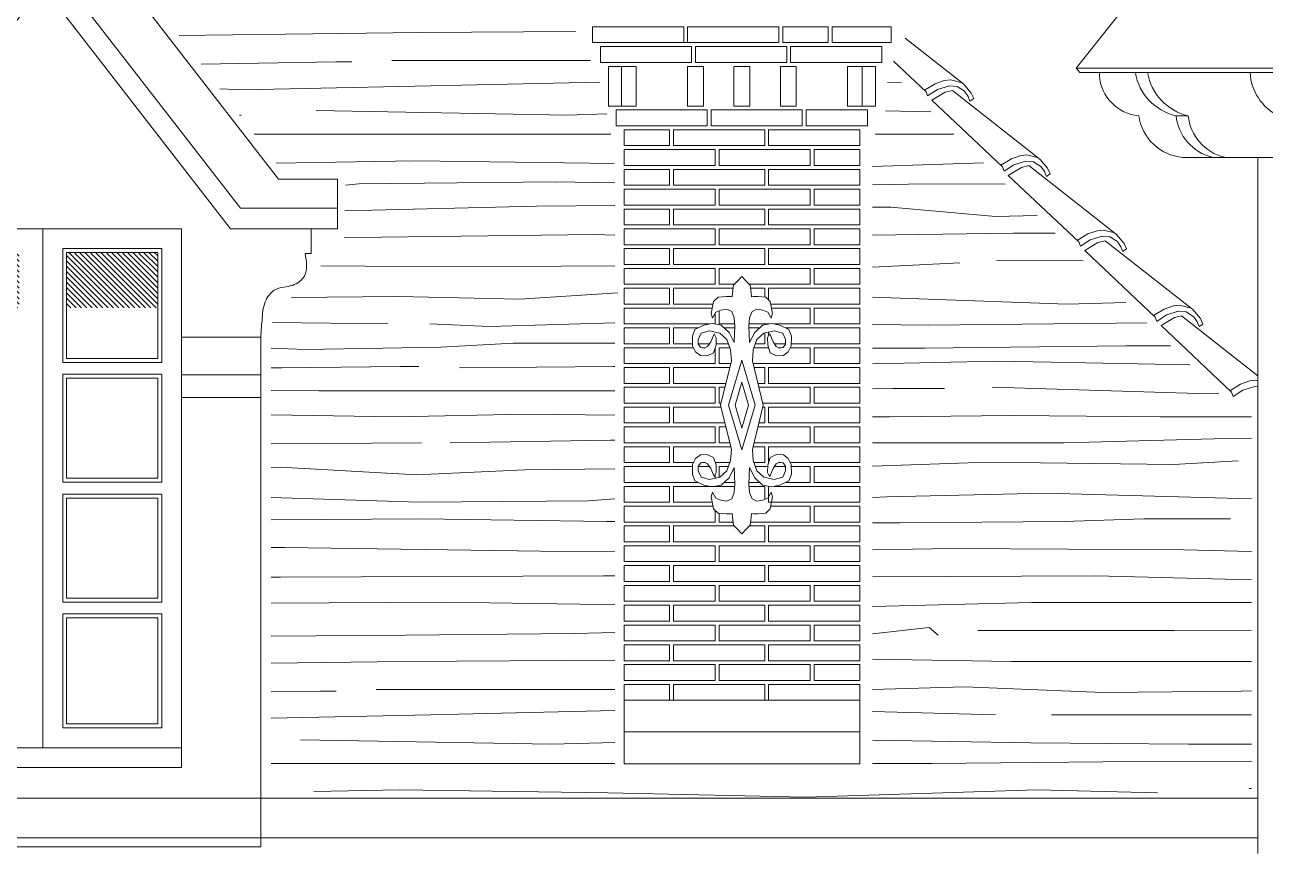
# Model space of a CAD drawing. Header units: millimetres. Extents: x -17502 to -16646, y 1856 to 2034.
# Drawn here: x -16908.244 to -16905.112, y 1874.293 to 1876.376 of the extents above; entities that cross this region are included whole.
import ezdxf

# ---------------------------------------------------------------- set-up
doc = ezdxf.new("R2010")
doc.units = ezdxf.units.MM
doc.layers.get('0').update_dxf_attribs({"lineweight": 9})
doc.layers.add('blocs', color=7, linetype='Continuous')
doc.layers.add('COUPE', color=7, linetype='Continuous', lineweight=9)

msp = doc.modelspace()

# ---------------------------------------------------------------- hatches: boundary and pattern name
at = {"lineweight": 9}
h = msp.add_hatch(dxfattribs=at)
h.set_pattern_fill('ANSI31', color=252, scale=0.003, angle=90, style=0)
h.set_pattern_definition([(135, (3287.037681, 3153.7169065), (-0.006735192091, -0.006735192091), [])])
h.paths.add_polyline_path([(-16912.2584, 1875.8015), (-16912.4884, 1875.8015), (-16912.4884, 1875.534), (-16912.3484, 1875.534), (-16912.3484, 1875.6615), (-16912.2584, 1875.6615)])
h.paths.add_polyline_path([(-16911.9084, 1875.8015), (-16912.1384, 1875.8015), (-16912.1384, 1875.6615), (-16911.9084, 1875.6615)])
h.paths.add_polyline_path([(-16912.3484, 1875.484), (-16912.4884, 1875.484), (-16912.4884, 1875.2315), (-16912.3484, 1875.2315)])
h.paths.add_polyline_path([(-16912.3484, 1875.1815), (-16912.4884, 1875.1815), (-16912.4884, 1874.929), (-16912.3484, 1874.929)])
h.paths.add_polyline_path([(-16912.3484, 1874.879), (-16912.4884, 1874.879), (-16912.4884, 1874.6115), (-16912.3484, 1874.6115)])
h.paths.add_polyline_path([(-16907.908, 1875.8015), (-16908.138, 1875.8015), (-16908.138, 1875.6615), (-16907.908, 1875.6615)])
h.paths.add_polyline_path([(-16908.258, 1875.8015), (-16908.488, 1875.8015), (-16908.488, 1875.534), (-16908.348, 1875.534), (-16908.348, 1875.6615), (-16908.258, 1875.6615)])
h.paths.add_polyline_path([(-16908.348, 1875.484), (-16908.488, 1875.484), (-16908.488, 1875.2315), (-16908.348, 1875.2315)])
h.paths.add_polyline_path([(-16908.348, 1875.1815), (-16908.488, 1875.1815), (-16908.488, 1874.929), (-16908.348, 1874.929)])
h.paths.add_polyline_path([(-16908.348, 1874.879), (-16908.488, 1874.879), (-16908.488, 1874.6115), (-16908.348, 1874.6115)])

# ---------------------------------------------------------------- linework, layer by layer
for p, q in [((-16905.5308, 1876.2554), (-16905.5308, 1876.2479)), ((-16905.3208, 1876.0415), (-16905.1308, 1876.0415)), ((-16903.1408, 1876.0415), (-16905.1308, 1876.0415))]:
    msp.add_line(p, q, dxfattribs=at)
for points in [[(-16908.9418, 1875.9866), (-16908.7929, 1875.9866), (-16908.198, 1876.7548), (-16907.603, 1875.9866), (-16907.4542, 1875.9866), (-16907.4542, 1875.9132), (-16907.6994, 1875.9132), (-16908.198, 1876.557), (-16908.6965, 1875.9132), (-16908.9418, 1875.9132)], [(-16908.9418, 1875.9132), (-16908.6965, 1875.9132), (-16908.198, 1876.557), (-16907.6994, 1875.9132), (-16907.4542, 1875.9132), (-16907.4542, 1875.8615), (-16907.7247, 1875.8615), (-16908.198, 1876.4725), (-16908.6712, 1875.8615), (-16908.9418, 1875.8615)], [(-16906.8103, 1876.3711), (-16906.5803, 1876.3711), (-16906.5803, 1876.3311), (-16906.8103, 1876.3311)], [(-16906.3403, 1876.3711), (-16906.5703, 1876.3711), (-16906.5703, 1876.3311), (-16906.3403, 1876.3311)], [(-16906.3303, 1876.3711), (-16906.2153, 1876.3711), (-16906.2153, 1876.3311), (-16906.3303, 1876.3311)], [(-16906.0565, 1876.3711), (-16906.2053, 1876.3711), (-16906.2053, 1876.3311), (-16906.0565, 1876.3311)], [(-16906.7903, 1876.3211), (-16906.5603, 1876.3211), (-16906.5603, 1876.2811), (-16906.7903, 1876.2811)], [(-16906.3203, 1876.3211), (-16906.5503, 1876.3211), (-16906.5503, 1876.2811), (-16906.3203, 1876.2811)], [(-16906.0803, 1876.3211), (-16906.3103, 1876.3211), (-16906.3103, 1876.2811), (-16906.0803, 1876.2811)], [(-16906.7703, 1876.2711), (-16906.7703, 1876.1711), (-16906.7371, 1876.1711), (-16906.7371, 1876.2711)], [(-16906.7371, 1876.2711), (-16906.7002, 1876.2711), (-16906.7002, 1876.1711), (-16906.7371, 1876.1711)], [(-16906.5707, 1876.2711), (-16906.5707, 1876.1711), (-16906.5307, 1876.1711), (-16906.5307, 1876.2711)], [(-16906.4534, 1876.2711), (-16906.4534, 1876.1711), (-16906.4134, 1876.1711), (-16906.4134, 1876.2711)], [(-16906.2961, 1876.2711), (-16906.2961, 1876.1711), (-16906.3361, 1876.1711), (-16906.3361, 1876.2711)], [(-16906.1297, 1876.2711), (-16906.1666, 1876.2711), (-16906.1666, 1876.1711), (-16906.1297, 1876.1711)], [(-16906.0965, 1876.2711), (-16906.0965, 1876.1711), (-16906.1297, 1876.1711), (-16906.1297, 1876.2711)], [(-16905.5896, 1876.2669), (-16902.6821, 1876.2669), (-16902.6917, 1876.2554), (-16905.5799, 1876.2554)], [(-16906.7509, 1876.1611), (-16906.5209, 1876.1611), (-16906.5209, 1876.1211), (-16906.7509, 1876.1211)], [(-16906.2809, 1876.1611), (-16906.5109, 1876.1611), (-16906.5109, 1876.1211), (-16906.2809, 1876.1211)], [(-16906.2709, 1876.1611), (-16906.1159, 1876.1611), (-16906.1159, 1876.1211), (-16906.2709, 1876.1211)], [(-16906.6159, 1876.1111), (-16906.7309, 1876.1111), (-16906.7309, 1876.0711), (-16906.6159, 1876.0711)], [(-16906.6059, 1876.1111), (-16906.3759, 1876.1111), (-16906.3759, 1876.0711), (-16906.6059, 1876.0711)], [(-16906.1359, 1876.1111), (-16906.3659, 1876.1111), (-16906.3659, 1876.0711), (-16906.1359, 1876.0711)], [(-16906.7309, 1876.0611), (-16906.5009, 1876.0611), (-16906.5009, 1876.0211), (-16906.7309, 1876.0211)], [(-16906.2609, 1876.0611), (-16906.4909, 1876.0611), (-16906.4909, 1876.0211), (-16906.2609, 1876.0211)], [(-16906.2509, 1876.0611), (-16906.1359, 1876.0611), (-16906.1359, 1876.0211), (-16906.2509, 1876.0211)], [(-16906.6159, 1876.0111), (-16906.7309, 1876.0111), (-16906.7309, 1875.9711), (-16906.6159, 1875.9711)], [(-16906.6059, 1876.0111), (-16906.3759, 1876.0111), (-16906.3759, 1875.9711), (-16906.6059, 1875.9711)], [(-16906.1359, 1876.0111), (-16906.3659, 1876.0111), (-16906.3659, 1875.9711), (-16906.1359, 1875.9711)], [(-16906.7309, 1875.9611), (-16906.5009, 1875.9611), (-16906.5009, 1875.9211), (-16906.7309, 1875.9211)], [(-16906.2609, 1875.9611), (-16906.4909, 1875.9611), (-16906.4909, 1875.9211), (-16906.2609, 1875.9211)], [(-16906.2509, 1875.9611), (-16906.1359, 1875.9611), (-16906.1359, 1875.9211), (-16906.2509, 1875.9211)], [(-16906.6159, 1875.9111), (-16906.7309, 1875.9111), (-16906.7309, 1875.8711), (-16906.6159, 1875.8711)], [(-16906.6059, 1875.9111), (-16906.3759, 1875.9111), (-16906.3759, 1875.8711), (-16906.6059, 1875.8711)], [(-16906.1359, 1875.9111), (-16906.3659, 1875.9111), (-16906.3659, 1875.8711), (-16906.1359, 1875.8711)], [(-16908.548, 1875.8615), (-16908.548, 1874.5015), (-16907.848, 1874.5015), (-16907.848, 1875.8615)], [(-16907.848, 1875.8615), (-16908.548, 1875.8615), (-16908.548, 1874.5515), (-16907.848, 1874.5515)], [(-16906.7309, 1875.8611), (-16906.5009, 1875.8611), (-16906.5009, 1875.8211), (-16906.7309, 1875.8211)], [(-16906.2609, 1875.8611), (-16906.4909, 1875.8611), (-16906.4909, 1875.8211), (-16906.2609, 1875.8211)], [(-16906.2509, 1875.8611), (-16906.1359, 1875.8611), (-16906.1359, 1875.8211), (-16906.2509, 1875.8211)], [(-16907.898, 1875.8115), (-16908.148, 1875.8115), (-16908.148, 1875.524), (-16907.898, 1875.524)], [(-16906.6159, 1875.8111), (-16906.7309, 1875.8111), (-16906.7309, 1875.7711), (-16906.6159, 1875.7711)], [(-16906.6059, 1875.8111), (-16906.3759, 1875.8111), (-16906.3759, 1875.7711), (-16906.6059, 1875.7711)], [(-16906.1359, 1875.8111), (-16906.3659, 1875.8111), (-16906.3659, 1875.7711), (-16906.1359, 1875.7711)], [(-16907.908, 1875.8015), (-16908.138, 1875.8015), (-16908.138, 1875.534), (-16907.908, 1875.534)], [(-16906.7309, 1875.7611), (-16906.5009, 1875.7611), (-16906.5009, 1875.7211), (-16906.7309, 1875.7211)], [(-16906.2509, 1875.7611), (-16906.1359, 1875.7611), (-16906.1359, 1875.7211), (-16906.2509, 1875.7211)], [(-16906.6159, 1875.7111), (-16906.7309, 1875.7111), (-16906.7309, 1875.6711), (-16906.6159, 1875.6711)], [(-16906.2509, 1875.6611), (-16906.1359, 1875.6611), (-16906.1359, 1875.6211), (-16906.2509, 1875.6211)], [(-16907.648, 1875.5876), (-16907.848, 1875.5876), (-16907.848, 1875.4922), (-16907.648, 1875.4922)], [(-16906.6159, 1875.6111), (-16906.7309, 1875.6111), (-16906.7309, 1875.5711), (-16906.6159, 1875.5711)], [(-16906.2509, 1875.5611), (-16906.1359, 1875.5611), (-16906.1359, 1875.5211), (-16906.2509, 1875.5211)], [(-16906.4334, 1875.5292), (-16906.4668, 1875.4161), (-16906.4334, 1875.303), (-16906.4, 1875.4161)], [(-16907.898, 1875.494), (-16908.148, 1875.494), (-16908.148, 1875.2215), (-16907.898, 1875.2215)], [(-16907.648, 1875.4922), (-16907.848, 1875.4922), (-16907.848, 1875.4354), (-16907.648, 1875.4354)], [(-16906.6159, 1875.5111), (-16906.7309, 1875.5111), (-16906.7309, 1875.4711), (-16906.6159, 1875.4711)], [(-16906.1359, 1875.5111), (-16906.3659, 1875.5111), (-16906.3659, 1875.4711), (-16906.1359, 1875.4711)], [(-16907.908, 1875.484), (-16908.138, 1875.484), (-16908.138, 1875.2315), (-16907.908, 1875.2315)], [(-16906.7309, 1875.4611), (-16906.5009, 1875.4611), (-16906.5009, 1875.4211), (-16906.7309, 1875.4211)], [(-16906.4334, 1875.4739), (-16906.4505, 1875.4161), (-16906.4334, 1875.3583), (-16906.4163, 1875.4161)], [(-16906.2509, 1875.4611), (-16906.1359, 1875.4611), (-16906.1359, 1875.4211), (-16906.2509, 1875.4211)], [(-16906.6159, 1875.4111), (-16906.7309, 1875.4111), (-16906.7309, 1875.3711), (-16906.6159, 1875.3711)], [(-16906.1359, 1875.4111), (-16906.3659, 1875.4111), (-16906.3659, 1875.3711), (-16906.1359, 1875.3711)], [(-16906.7309, 1875.3611), (-16906.5009, 1875.3611), (-16906.5009, 1875.3211), (-16906.7309, 1875.3211)], [(-16906.2509, 1875.3611), (-16906.1359, 1875.3611), (-16906.1359, 1875.3211), (-16906.2509, 1875.3211)], [(-16906.6159, 1875.3111), (-16906.7309, 1875.3111), (-16906.7309, 1875.2711), (-16906.6159, 1875.2711)], [(-16906.2509, 1875.2611), (-16906.1359, 1875.2611), (-16906.1359, 1875.2211), (-16906.2509, 1875.2211)], [(-16906.6159, 1875.2111), (-16906.7309, 1875.2111), (-16906.7309, 1875.1711), (-16906.6159, 1875.1711)], [(-16907.898, 1875.1915), (-16908.148, 1875.1915), (-16908.148, 1874.919), (-16907.898, 1874.919)], [(-16907.908, 1875.1815), (-16908.138, 1875.1815), (-16908.138, 1874.929), (-16907.908, 1874.929)], [(-16906.2509, 1875.1611), (-16906.1359, 1875.1611), (-16906.1359, 1875.1211), (-16906.2509, 1875.1211)], [(-16906.6159, 1875.1111), (-16906.7309, 1875.1111), (-16906.7309, 1875.0711), (-16906.6159, 1875.0711)], [(-16906.1359, 1875.1111), (-16906.3659, 1875.1111), (-16906.3659, 1875.0711), (-16906.1359, 1875.0711)], [(-16906.7309, 1875.0611), (-16906.5009, 1875.0611), (-16906.5009, 1875.0211), (-16906.7309, 1875.0211)], [(-16906.2609, 1875.0611), (-16906.4909, 1875.0611), (-16906.4909, 1875.0211), (-16906.2609, 1875.0211)], [(-16906.2509, 1875.0611), (-16906.1359, 1875.0611), (-16906.1359, 1875.0211), (-16906.2509, 1875.0211)], [(-16906.6159, 1875.0111), (-16906.7309, 1875.0111), (-16906.7309, 1874.9711), (-16906.6159, 1874.9711)], [(-16906.6059, 1875.0111), (-16906.3759, 1875.0111), (-16906.3759, 1874.9711), (-16906.6059, 1874.9711)], [(-16906.1359, 1875.0111), (-16906.3659, 1875.0111), (-16906.3659, 1874.9711), (-16906.1359, 1874.9711)], [(-16906.7309, 1874.9611), (-16906.5009, 1874.9611), (-16906.5009, 1874.9211), (-16906.7309, 1874.9211)], [(-16906.2609, 1874.9611), (-16906.4909, 1874.9611), (-16906.4909, 1874.9211), (-16906.2609, 1874.9211)], [(-16906.2509, 1874.9611), (-16906.1359, 1874.9611), (-16906.1359, 1874.9211), (-16906.2509, 1874.9211)], [(-16906.6159, 1874.9111), (-16906.7309, 1874.9111), (-16906.7309, 1874.8711), (-16906.6159, 1874.8711)], [(-16906.6059, 1874.9111), (-16906.3759, 1874.9111), (-16906.3759, 1874.8711), (-16906.6059, 1874.8711)], [(-16906.1359, 1874.9111), (-16906.3659, 1874.9111), (-16906.3659, 1874.8711), (-16906.1359, 1874.8711)], [(-16907.898, 1874.889), (-16908.148, 1874.889), (-16908.148, 1874.6015), (-16907.898, 1874.6015)], [(-16907.908, 1874.879), (-16908.138, 1874.879), (-16908.138, 1874.6115), (-16907.908, 1874.6115)], [(-16906.7309, 1874.8611), (-16906.5009, 1874.8611), (-16906.5009, 1874.8211), (-16906.7309, 1874.8211)], [(-16906.2609, 1874.8611), (-16906.4909, 1874.8611), (-16906.4909, 1874.8211), (-16906.2609, 1874.8211)], [(-16906.2509, 1874.8611), (-16906.1359, 1874.8611), (-16906.1359, 1874.8211), (-16906.2509, 1874.8211)], [(-16906.6159, 1874.8111), (-16906.7309, 1874.8111), (-16906.7309, 1874.7711), (-16906.6159, 1874.7711)], [(-16906.6059, 1874.8111), (-16906.3759, 1874.8111), (-16906.3759, 1874.7711), (-16906.6059, 1874.7711)], [(-16906.1359, 1874.8111), (-16906.3659, 1874.8111), (-16906.3659, 1874.7711), (-16906.1359, 1874.7711)], [(-16906.7309, 1874.7611), (-16906.5009, 1874.7611), (-16906.5009, 1874.7211), (-16906.7309, 1874.7211)], [(-16906.2609, 1874.7611), (-16906.4909, 1874.7611), (-16906.4909, 1874.7211), (-16906.2609, 1874.7211)], [(-16906.2509, 1874.7611), (-16906.1359, 1874.7611), (-16906.1359, 1874.7211), (-16906.2509, 1874.7211)], [(-16906.6159, 1874.7111), (-16906.7309, 1874.7111), (-16906.7309, 1874.6711), (-16906.6159, 1874.6711)], [(-16906.6059, 1874.7111), (-16906.3759, 1874.7111), (-16906.3759, 1874.6711), (-16906.6059, 1874.6711)], [(-16906.1359, 1874.7111), (-16906.3659, 1874.7111), (-16906.3659, 1874.6711), (-16906.1359, 1874.6711)], [(-16906.7309, 1874.6711), (-16906.1359, 1874.6711), (-16906.1359, 1874.5911), (-16906.7309, 1874.5911)], [(-16906.7309, 1874.5911), (-16906.1359, 1874.5911), (-16906.1359, 1874.5111), (-16906.7309, 1874.5111)], [(-16907.848, 1874.5515), (-16908.548, 1874.5515), (-16908.548, 1874.5015), (-16907.848, 1874.5015)]]:
    msp.add_lwpolyline(points, close=True, dxfattribs=at)
for points in [[(-16906.5803, 1876.3311), (-16906.5703, 1876.3311)], [(-16905.3374, 1876.1467), (-16905.3067, 1876.1467)], [(-16905.1308, 1874.2841), (-16905.1308, 1876.0415), (-16903.1408, 1876.0415), (-16903.1408, 1874.2841)], [(-16908.198, 1875.8615), (-16908.198, 1874.5515)], [(-16907.5361, 1875.7987), (-16907.5209, 1875.7987), (-16907.5209, 1875.8615)], [(-16906.4872, 1875.4161), (-16906.46, 1875.5279), (-16906.462, 1875.5555), (-16906.4714, 1875.5815), (-16906.4888, 1875.5981), (-16906.5148, 1875.6039), (-16906.5365, 1875.5981), (-16906.5437, 1875.5822), (-16906.5437, 1875.5699), (-16906.5372, 1875.562), (-16906.5281, 1875.5601), (-16906.5199, 1875.5641), (-16906.5122, 1875.5757), (-16906.5051, 1875.5921), (-16906.5032, 1875.5961), (-16906.4983, 1875.5864), (-16906.4986, 1875.5672), (-16906.5049, 1875.5482), (-16906.521, 1875.5405), (-16906.5383, 1875.5414), (-16906.5502, 1875.551), (-16906.5582, 1875.5658), (-16906.5585, 1875.5901), (-16906.5522, 1875.6069), (-16906.5296, 1875.6181), (-16906.5088, 1875.6224), (-16906.4858, 1875.6178), (-16906.4659, 1875.5994), (-16906.4525, 1875.5738), (-16906.4511, 1875.6157), (-16906.4528, 1875.6365), (-16906.4591, 1875.6525), (-16906.4714, 1875.6582), (-16906.4863, 1875.6562), (-16906.4992, 1875.6505), (-16906.5057, 1875.6388), (-16906.5074, 1875.6357), (-16906.5106, 1875.6477), (-16906.5048, 1875.6774), (-16906.4936, 1875.6883), (-16906.4735, 1875.6903), (-16906.4614, 1875.6903), (-16906.458, 1875.6895), (-16906.457, 1875.6996), (-16906.4544, 1875.7186), (-16906.4443, 1875.7293), (-16906.4334, 1875.7411)], [(-16906.4147, 1875.7211), (-16906.2609, 1875.7211), (-16906.2609, 1875.7611), (-16906.4909, 1875.7611), (-16906.4909, 1875.7211), (-16906.4521, 1875.7211)], [(-16906.3796, 1875.4161), (-16906.4068, 1875.5279), (-16906.4048, 1875.5555), (-16906.3954, 1875.5815), (-16906.378, 1875.5981), (-16906.352, 1875.6039), (-16906.3303, 1875.5981), (-16906.323, 1875.5822), (-16906.323, 1875.5699), (-16906.3296, 1875.562), (-16906.3387, 1875.5601), (-16906.3469, 1875.5641), (-16906.3545, 1875.5757), (-16906.3616, 1875.5921), (-16906.3636, 1875.5961), (-16906.3684, 1875.5864), (-16906.3682, 1875.5672), (-16906.3619, 1875.5482), (-16906.3458, 1875.5405), (-16906.3284, 1875.5414), (-16906.3165, 1875.551), (-16906.3086, 1875.5658), (-16906.3083, 1875.5901), (-16906.3145, 1875.6069), (-16906.3372, 1875.6181), (-16906.358, 1875.6224), (-16906.381, 1875.6178), (-16906.4009, 1875.5994), (-16906.4142, 1875.5738), (-16906.4157, 1875.6157), (-16906.4139, 1875.6365), (-16906.4077, 1875.6525), (-16906.3954, 1875.6582), (-16906.3805, 1875.6562), (-16906.3676, 1875.6505), (-16906.361, 1875.6388), (-16906.3593, 1875.6357), (-16906.3562, 1875.6477), (-16906.362, 1875.6774), (-16906.3732, 1875.6883), (-16906.3933, 1875.6903), (-16906.4053, 1875.6903), (-16906.4088, 1875.6895), (-16906.4098, 1875.6996), (-16906.4124, 1875.7186), (-16906.4224, 1875.7293), (-16906.4334, 1875.7411)], [(-16906.506, 1875.6711), (-16906.6059, 1875.6711), (-16906.6059, 1875.7111), (-16906.4555, 1875.7111)], [(-16906.4113, 1875.7111), (-16906.3759, 1875.7111), (-16906.3759, 1875.6886)], [(-16906.3608, 1875.6711), (-16906.1359, 1875.6711), (-16906.1359, 1875.7111), (-16906.3659, 1875.7111), (-16906.3659, 1875.6812)], [(-16906.5152, 1875.6211), (-16906.7309, 1875.6211), (-16906.7309, 1875.6611), (-16906.508, 1875.6611)], [(-16906.5009, 1875.6474), (-16906.5009, 1875.6211), (-16906.5022, 1875.6211)], [(-16906.4909, 1875.6542), (-16906.4909, 1875.6211), (-16906.4516, 1875.6211)], [(-16906.3516, 1875.6211), (-16906.2609, 1875.6211), (-16906.2609, 1875.6611), (-16906.3588, 1875.6611)], [(-16906.4152, 1875.6211), (-16906.3646, 1875.6211)], [(-16906.5583, 1875.5711), (-16906.6059, 1875.5711), (-16906.6059, 1875.6111), (-16906.5437, 1875.6111)], [(-16906.4785, 1875.6111), (-16906.4513, 1875.6111)], [(-16906.4155, 1875.6111), (-16906.3883, 1875.6111)], [(-16906.3759, 1875.5986), (-16906.3759, 1875.5711), (-16906.3991, 1875.5711)], [(-16906.3659, 1875.6008), (-16906.3659, 1875.5916)], [(-16906.3085, 1875.5711), (-16906.1359, 1875.5711), (-16906.1359, 1875.6111), (-16906.323, 1875.6111)], [(-16906.5009, 1875.5603), (-16906.5009, 1875.5211), (-16906.7309, 1875.5211), (-16906.7309, 1875.5611), (-16906.5557, 1875.5611)], [(-16906.5153, 1875.5711), (-16906.5437, 1875.5711)], [(-16906.5329, 1875.5611), (-16906.5261, 1875.5611)], [(-16906.4677, 1875.5711), (-16906.4986, 1875.5711)], [(-16906.464, 1875.5611), (-16906.4909, 1875.5611), (-16906.4909, 1875.5211), (-16906.4617, 1875.5211)], [(-16906.4051, 1875.5211), (-16906.2609, 1875.5211), (-16906.2609, 1875.5611), (-16906.3111, 1875.5611)], [(-16906.3662, 1875.5611), (-16906.4027, 1875.5611)], [(-16906.3515, 1875.5711), (-16906.323, 1875.5711)], [(-16906.3339, 1875.5611), (-16906.3407, 1875.5611)], [(-16906.4738, 1875.4711), (-16906.6059, 1875.4711), (-16906.6059, 1875.5111), (-16906.4641, 1875.5111)], [(-16906.4027, 1875.5111), (-16906.3759, 1875.5111), (-16906.3759, 1875.4711), (-16906.393, 1875.4711)], [(-16906.4763, 1875.4611), (-16906.4909, 1875.4611), (-16906.4909, 1875.4211), (-16906.486, 1875.4211)], [(-16906.3808, 1875.4211), (-16906.2609, 1875.4211), (-16906.2609, 1875.4611), (-16906.3905, 1875.4611)], [(-16908.748, 1875.4354), (-16908.748, 1874.3015), (-16907.648, 1874.3015), (-16907.648, 1875.4354)], [(-16906.4763, 1875.3711), (-16906.6059, 1875.3711), (-16906.6059, 1875.4111), (-16906.486, 1875.4111)], [(-16906.4872, 1875.4161), (-16906.46, 1875.3043), (-16906.462, 1875.2767), (-16906.4714, 1875.2507), (-16906.4888, 1875.234), (-16906.5148, 1875.2283), (-16906.5365, 1875.234), (-16906.5437, 1875.2499), (-16906.5437, 1875.2622), (-16906.5372, 1875.2702), (-16906.5281, 1875.2721), (-16906.5199, 1875.2681), (-16906.5122, 1875.2565), (-16906.5051, 1875.24), (-16906.5032, 1875.2361), (-16906.4983, 1875.2457), (-16906.4986, 1875.265), (-16906.5049, 1875.284), (-16906.521, 1875.2916), (-16906.5383, 1875.2908), (-16906.5502, 1875.2811), (-16906.5582, 1875.2664), (-16906.5585, 1875.242), (-16906.5522, 1875.2253), (-16906.5296, 1875.214), (-16906.5088, 1875.2098), (-16906.4858, 1875.2143), (-16906.4659, 1875.2328), (-16906.4525, 1875.2583), (-16906.4511, 1875.2165), (-16906.4528, 1875.1956), (-16906.4591, 1875.1796), (-16906.4714, 1875.1739), (-16906.4863, 1875.1759), (-16906.4992, 1875.1816), (-16906.5057, 1875.1934), (-16906.5074, 1875.1965), (-16906.5106, 1875.1845), (-16906.5048, 1875.1547), (-16906.4936, 1875.1438), (-16906.4735, 1875.1418), (-16906.4614, 1875.1418), (-16906.458, 1875.1427), (-16906.457, 1875.1325), (-16906.4544, 1875.1135), (-16906.4443, 1875.1029), (-16906.4334, 1875.0911)], [(-16906.3796, 1875.4161), (-16906.4068, 1875.3043), (-16906.4048, 1875.2767), (-16906.3954, 1875.2507), (-16906.378, 1875.234), (-16906.352, 1875.2283), (-16906.3303, 1875.234), (-16906.323, 1875.2499), (-16906.323, 1875.2622), (-16906.3296, 1875.2702), (-16906.3387, 1875.2721), (-16906.3469, 1875.2681), (-16906.3545, 1875.2565), (-16906.3616, 1875.24), (-16906.3636, 1875.2361), (-16906.3684, 1875.2457), (-16906.3682, 1875.265), (-16906.3619, 1875.284), (-16906.3458, 1875.2916), (-16906.3284, 1875.2908), (-16906.3165, 1875.2811), (-16906.3086, 1875.2664), (-16906.3083, 1875.242), (-16906.3145, 1875.2253), (-16906.3372, 1875.214), (-16906.358, 1875.2098), (-16906.381, 1875.2143), (-16906.4009, 1875.2328), (-16906.4142, 1875.2583), (-16906.4157, 1875.2165), (-16906.4139, 1875.1956), (-16906.4077, 1875.1796), (-16906.3954, 1875.1739), (-16906.3805, 1875.1759), (-16906.3676, 1875.1816), (-16906.361, 1875.1934), (-16906.3593, 1875.1965), (-16906.3562, 1875.1845), (-16906.362, 1875.1547), (-16906.3732, 1875.1438), (-16906.3933, 1875.1418), (-16906.4053, 1875.1418), (-16906.4088, 1875.1427), (-16906.4098, 1875.1325), (-16906.4124, 1875.1135), (-16906.4224, 1875.1029), (-16906.4334, 1875.0911)], [(-16906.3808, 1875.4111), (-16906.3759, 1875.4111), (-16906.3759, 1875.3711), (-16906.3905, 1875.3711)], [(-16906.4738, 1875.3611), (-16906.4909, 1875.3611), (-16906.4909, 1875.3211), (-16906.4641, 1875.3211)], [(-16906.4027, 1875.3211), (-16906.2609, 1875.3211), (-16906.2609, 1875.3611), (-16906.393, 1875.3611)], [(-16906.5557, 1875.2711), (-16906.6059, 1875.2711), (-16906.6059, 1875.3111), (-16906.4617, 1875.3111)], [(-16906.4051, 1875.3111), (-16906.3759, 1875.3111), (-16906.3759, 1875.2711), (-16906.4027, 1875.2711)], [(-16906.3111, 1875.2711), (-16906.1359, 1875.2711), (-16906.1359, 1875.3111), (-16906.3659, 1875.3111), (-16906.3659, 1875.2719)], [(-16906.5261, 1875.2711), (-16906.5329, 1875.2711)], [(-16906.464, 1875.2711), (-16906.5006, 1875.2711)], [(-16906.3407, 1875.2711), (-16906.3339, 1875.2711)], [(-16906.5437, 1875.2211), (-16906.7309, 1875.2211), (-16906.7309, 1875.2611), (-16906.5583, 1875.2611)], [(-16906.5437, 1875.2611), (-16906.5153, 1875.2611)], [(-16906.5009, 1875.2406), (-16906.5009, 1875.2314)], [(-16906.4677, 1875.2611), (-16906.4909, 1875.2611), (-16906.4909, 1875.2336)], [(-16906.3682, 1875.2611), (-16906.3991, 1875.2611)], [(-16906.323, 1875.2611), (-16906.3515, 1875.2611)], [(-16906.323, 1875.2211), (-16906.2609, 1875.2211), (-16906.2609, 1875.2611), (-16906.3085, 1875.2611)], [(-16906.508, 1875.1711), (-16906.6059, 1875.1711), (-16906.6059, 1875.2111), (-16906.4516, 1875.2111)], [(-16906.4785, 1875.2211), (-16906.4513, 1875.2211)], [(-16906.4155, 1875.2211), (-16906.3883, 1875.2211)], [(-16906.4152, 1875.2111), (-16906.3759, 1875.2111), (-16906.3759, 1875.178)], [(-16906.3646, 1875.2111), (-16906.3659, 1875.2111), (-16906.3659, 1875.1711), (-16906.1359, 1875.1711), (-16906.1359, 1875.2111), (-16906.3516, 1875.2111)], [(-16906.5009, 1875.1509), (-16906.5009, 1875.1211), (-16906.7309, 1875.1211), (-16906.7309, 1875.1611), (-16906.506, 1875.1611)], [(-16906.4113, 1875.1211), (-16906.2609, 1875.1211), (-16906.2609, 1875.1611), (-16906.3608, 1875.1611)], [(-16906.4909, 1875.1436), (-16906.4909, 1875.1211), (-16906.4555, 1875.1211)], [(-16906.4147, 1875.1111), (-16906.3759, 1875.1111), (-16906.3759, 1875.0711), (-16906.6059, 1875.0711), (-16906.6059, 1875.1111), (-16906.4521, 1875.1111)], [(-16914.7637, 1874.4241), (-16905.1308, 1874.4241)], [(-16914.7637, 1874.3241), (-16905.1308, 1874.3241)]]:
    msp.add_lwpolyline(points, dxfattribs=at)
for centre, radius, start, end in [((-16905.4226, 1876.2547), 0.1084, 183.584, 265.3983), ((-16905.3077, 1876.2774), 0.1341, 189.4515, 257.2072), ((-16905.277, 1876.2774), 0.1341, 189.4515, 257.2072), ((-16905.0217, 1876.262), 0.129, 182.936, 243.3983), ((-16905.3108, 1876.1626), 0.1216, 187.5464, 265.2975), ((-16905.2168, 1876.1594), 0.1212, 186.0311, 256.1119), ((-16905.1862, 1876.1594), 0.1212, 186.0311, 256.1119)]:
    msp.add_arc(centre, radius, start, end, dxfattribs=at)
msp.add_spline([(-16907.648, 1875.5876), (-16907.6443, 1875.6365), (-16907.6345, 1875.682), (-16907.6099, 1875.7084), (-16907.568, 1875.7184), (-16907.5377, 1875.7422), (-16907.5361, 1875.7987)], degree=3, dxfattribs=at)
at = {"layer": 'blocs', "lineweight": 9}
for points in [[(-16907.854, 1876.3495), (-16907.247, 1876.3568), (-16906.8533, 1876.3594)], [(-16907.7987, 1876.2766), (-16907.4588, 1876.2824), (-16907.4179, 1876.2824)], [(-16907.3173, 1876.2861), (-16906.8159, 1876.2861)], [(-16907.7512, 1876.2141), (-16907.6937, 1876.2116), (-16907.1798, 1876.2228), (-16906.7917, 1876.2317)], [(-16906.0656, 1876.2306), (-16906.0308, 1876.2298)], [(-16907.7013, 1876.1484), (-16907.6978, 1876.1483)], [(-16907.5078, 1876.1595), (-16906.8747, 1876.1483), (-16906.7746, 1876.1511)], [(-16906.0709, 1876.1587), (-16905.9563, 1876.1568)], [(-16907.6645, 1876.0998), (-16907.4105, 1876.0998), (-16906.7644, 1876.0998)], [(-16906.0966, 1876.0998), (-16905.9134, 1876.0998), (-16905.8981, 1876.1)], [(-16907.6092, 1876.027), (-16907.2577, 1876.0329), (-16906.7556, 1876.0258)], [(-16906.1039, 1876.0184), (-16905.8238, 1876.0273)], [(-16907.4342, 1875.9713), (-16907.4007, 1875.975), (-16906.9042, 1875.9799), (-16906.7542, 1875.9775)], [(-16906.1039, 1875.9718), (-16905.967, 1875.975), (-16905.7688, 1875.9735)], [(-16907.4357, 1875.9066), (-16906.9519, 1875.9187), (-16906.7542, 1875.9204)], [(-16906.1039, 1875.916), (-16906.0577, 1875.9154), (-16905.7936, 1875.8926), (-16905.6879, 1875.8944)], [(-16907.4374, 1875.8393), (-16907.3441, 1875.8403), (-16906.8056, 1875.8469), (-16906.7542, 1875.8454)], [(-16906.1039, 1875.8453), (-16905.7489, 1875.8501), (-16905.6427, 1875.8501)], [(-16906.1039, 1875.7646), (-16905.8835, 1875.7751)], [(-16905.7903, 1875.7817), (-16905.5716, 1875.7807)], [(-16907.4962, 1875.7681), (-16907.1595, 1875.7653), (-16906.7542, 1875.7675)], [(-16907.5701, 1875.6877), (-16907.3013, 1875.6901), (-16906.9945, 1875.6836), (-16906.7465, 1875.6999)], [(-16906.1039, 1875.6889), (-16905.6119, 1875.6706), (-16905.4639, 1875.6753)], [(-16907.6184, 1875.6247), (-16907.3274, 1875.6216)], [(-16907.2208, 1875.6215), (-16907.0707, 1875.615), (-16906.7542, 1875.6236)], [(-16906.1039, 1875.6195), (-16905.9611, 1875.6183), (-16905.4109, 1875.6235)], [(-16907.6216, 1875.5603), (-16907.5359, 1875.5562), (-16907.1932, 1875.5627), (-16907.0105, 1875.5725), (-16906.7542, 1875.5725)], [(-16906.1039, 1875.5595), (-16905.9727, 1875.5595), (-16905.4645, 1875.5661), (-16905.3517, 1875.5655)], [(-16906.1039, 1875.5205), (-16905.7853, 1875.5269), (-16905.3026, 1875.5175)], [(-16907.6216, 1875.51), (-16907.5951, 1875.5106), (-16907.2949, 1875.5139), (-16907.2492, 1875.5139)], [(-16907.1461, 1875.5106), (-16906.7578, 1875.5139), (-16906.7542, 1875.5139)], [(-16906.1039, 1875.4574), (-16906.0526, 1875.4584), (-16905.922, 1875.4584)], [(-16905.8013, 1875.4617), (-16905.2824, 1875.4454), (-16905.2297, 1875.4462)], [(-16907.6216, 1875.4532), (-16907.5006, 1875.4518), (-16907.0764, 1875.4518), (-16906.7542, 1875.4518)], [(-16907.6216, 1875.3914), (-16907.3073, 1875.3865), (-16906.9777, 1875.393), (-16906.7542, 1875.3908)], [(-16906.1039, 1875.3868), (-16906.0607, 1875.3865), (-16905.7507, 1875.3898), (-16905.3767, 1875.3865), (-16905.1466, 1875.3865)], [(-16907.6216, 1875.3185), (-16907.242, 1875.3213)], [(-16907.1702, 1875.3213), (-16906.7655, 1875.3278), (-16906.7542, 1875.3276)], [(-16906.1039, 1875.3213), (-16905.9366, 1875.3213), (-16905.6201, 1875.3213), (-16905.2422, 1875.3313), (-16905.1466, 1875.3321)], [(-16906.1039, 1875.2617), (-16905.8136, 1875.2725), (-16905.3437, 1875.266), (-16905.1805, 1875.2757)], [(-16907.6216, 1875.2586), (-16907.5978, 1875.2594), (-16907.2551, 1875.2398), (-16906.981, 1875.2529), (-16906.7542, 1875.2553)], [(-16907.6216, 1875.1832), (-16907.2484, 1875.1713), (-16906.8209, 1875.1746), (-16906.7542, 1875.1796)], [(-16906.1039, 1875.1828), (-16906.0671, 1875.1844), (-16905.6657, 1875.1942), (-16905.5449, 1875.1909), (-16905.1466, 1875.1792)], [(-16907.6216, 1875.1266), (-16907.2419, 1875.1289), (-16906.7752, 1875.1223), (-16906.7542, 1875.1223)], [(-16906.1039, 1875.1194), (-16906.0344, 1875.1191), (-16905.62, 1875.1223), (-16905.4186, 1875.1289), (-16905.2, 1875.1289)], [(-16907.6216, 1875.0565), (-16907.5879, 1875.0571), (-16906.9418, 1875.0473), (-16906.7542, 1875.0461)], [(-16906.1039, 1875.0508), (-16905.9017, 1875.0539), (-16905.3176, 1875.0506), (-16905.1466, 1875.0469)], [(-16907.6216, 1874.9821), (-16907.5983, 1874.982), (-16906.7824, 1874.9853), (-16906.7542, 1874.9851)], [(-16906.1039, 1874.9824), (-16905.54, 1874.9852), (-16905.1466, 1874.9754)], [(-16907.6216, 1874.9162), (-16907.1835, 1874.9189), (-16906.7864, 1874.913), (-16906.7542, 1874.9135)], [(-16906.1039, 1874.9076), (-16905.7021, 1874.9178), (-16905.352, 1874.9178), (-16905.1466, 1874.9178)], [(-16907.6216, 1874.8329), (-16907.2825, 1874.8359), (-16906.8542, 1874.8396), (-16906.7542, 1874.8425)], [(-16906.1039, 1874.8392), (-16905.9604, 1874.8545), (-16905.9381, 1874.8359)], [(-16905.8381, 1874.8471), (-16905.3428, 1874.8471), (-16905.1466, 1874.8482)], [(-16907.6216, 1874.7648), (-16907.2864, 1874.7688), (-16906.7542, 1874.7723)], [(-16906.1039, 1874.7747), (-16905.7527, 1874.7688), (-16905.3282, 1874.7688), (-16905.1466, 1874.7688)], [(-16907.6216, 1874.6923), (-16907.4983, 1874.6944), (-16907.4573, 1874.6944)], [(-16907.3568, 1874.6981), (-16906.7542, 1874.6981)], [(-16906.1039, 1874.6987), (-16905.8708, 1874.7055), (-16905.5219, 1874.6906), (-16905.1718, 1874.6944), (-16905.1466, 1874.695)], [(-16907.6216, 1874.626), (-16907.2192, 1874.6347), (-16906.7542, 1874.6454)], [(-16906.1039, 1874.6426), (-16905.7933, 1874.6347)], [(-16905.6518, 1874.6347), (-16905.1491, 1874.6347), (-16905.1466, 1874.6347)], [(-16907.5473, 1874.5715), (-16906.9142, 1874.5603), (-16906.7542, 1874.5648)], [(-16906.1039, 1874.5706), (-16905.7046, 1874.564), (-16905.3061, 1874.5603), (-16905.1466, 1874.5603)], [(-16907.6216, 1874.5118), (-16907.45, 1874.5118), (-16906.7542, 1874.5118)], [(-16906.1039, 1874.5118), (-16905.9529, 1874.5118), (-16905.5219, 1874.5155), (-16905.1466, 1874.5176)], [(-16907.5136, 1874.4412), (-16907.2971, 1874.4449), (-16906.772, 1874.4374), (-16906.273, 1874.4262), (-16905.6883, 1874.4449), (-16905.384, 1874.4374)], [(-16905.1531, 1874.4486), (-16905.1466, 1874.4487)]]:
    msp.add_lwpolyline(points, dxfattribs=at)
at = {"layer": 'COUPE', "color": 7, "linetype": 'Continuous', "lineweight": 9}
for p, q in [((-16905.8734, 1876.2259), (-16906.0211, 1876.3421)), ((-16906.0503, 1876.2845), (-16905.9684, 1876.2071)), ((-16905.9457, 1876.2275), (-16905.9725, 1876.2111)), ((-16905.9645, 1876.1964), (-16905.9396, 1876.2126)), ((-16905.9224, 1876.2356), (-16905.9457, 1876.2275)), ((-16905.9396, 1876.2126), (-16905.9096, 1876.2219)), ((-16905.9069, 1876.2372), (-16905.9224, 1876.2356)), ((-16905.9017, 1876.2102), (-16905.9201, 1876.2058)), ((-16905.9096, 1876.2219), (-16905.8898, 1876.22)), ((-16905.8774, 1876.2299), (-16905.9069, 1876.2372)), ((-16905.6806, 1876.0363), (-16905.9017, 1876.2102)), ((-16905.8898, 1876.22), (-16905.8712, 1876.2082)), ((-16905.8544, 1876.2037), (-16905.8734, 1876.2259)), ((-16905.9684, 1876.2071), (-16905.9645, 1876.1964)), ((-16905.9201, 1876.2058), (-16905.9536, 1876.1857)), ((-16905.9536, 1876.1857), (-16905.7757, 1876.0175)), ((-16905.8712, 1876.2082), (-16905.8623, 1876.1952)), ((-16905.8623, 1876.1952), (-16905.8576, 1876.1832)), ((-16905.8576, 1876.1832), (-16905.8483, 1876.1897)), ((-16905.8483, 1876.1897), (-16905.8544, 1876.2037)), ((-16905.7529, 1876.0379), (-16905.7797, 1876.0214)), ((-16905.7717, 1876.0068), (-16905.7468, 1876.023)), ((-16905.7296, 1876.046), (-16905.7529, 1876.0379)), ((-16905.7468, 1876.023), (-16905.7168, 1876.0323)), ((-16905.7141, 1876.0476), (-16905.7296, 1876.046)), ((-16905.7168, 1876.0323), (-16905.697, 1876.0304)), ((-16905.6847, 1876.0403), (-16905.7141, 1876.0476)), ((-16905.697, 1876.0304), (-16905.6784, 1876.0186)), ((-16905.6616, 1876.0141), (-16905.6806, 1876.0363)), ((-16905.7757, 1876.0175), (-16905.7717, 1876.0068)), ((-16905.7273, 1876.0162), (-16905.7608, 1875.9961)), ((-16905.7608, 1875.9961), (-16905.5829, 1875.8279)), ((-16905.7089, 1876.0206), (-16905.7273, 1876.0162)), ((-16905.4878, 1875.8467), (-16905.7089, 1876.0206)), ((-16905.6784, 1876.0186), (-16905.6695, 1876.0056)), ((-16905.6695, 1876.0056), (-16905.6648, 1875.9936)), ((-16905.6648, 1875.9936), (-16905.6555, 1876.0001)), ((-16905.6555, 1876.0001), (-16905.6616, 1876.0141)), ((-16905.5601, 1875.8483), (-16905.5869, 1875.8318)), ((-16905.5368, 1875.8564), (-16905.5601, 1875.8483)), ((-16905.554, 1875.8333), (-16905.524, 1875.8427)), ((-16905.5213, 1875.858), (-16905.5368, 1875.8564)), ((-16905.524, 1875.8427), (-16905.5042, 1875.8408)), ((-16905.4919, 1875.8507), (-16905.5213, 1875.858)), ((-16905.5042, 1875.8408), (-16905.4856, 1875.829)), ((-16905.4688, 1875.8245), (-16905.4878, 1875.8467)), ((-16905.5829, 1875.8279), (-16905.5789, 1875.8172)), ((-16905.5789, 1875.8172), (-16905.554, 1875.8333)), ((-16905.5345, 1875.8266), (-16905.568, 1875.8065)), ((-16905.568, 1875.8065), (-16905.3901, 1875.6383)), ((-16905.5161, 1875.831), (-16905.5345, 1875.8266)), ((-16905.2951, 1875.6571), (-16905.5161, 1875.831)), ((-16905.4856, 1875.829), (-16905.4767, 1875.8159)), ((-16905.4767, 1875.8159), (-16905.472, 1875.804)), ((-16905.472, 1875.804), (-16905.4628, 1875.8105)), ((-16905.4628, 1875.8105), (-16905.4688, 1875.8245)), ((-16905.3673, 1875.6587), (-16905.3941, 1875.6422)), ((-16905.344, 1875.6668), (-16905.3673, 1875.6587)), ((-16905.3612, 1875.6437), (-16905.3312, 1875.653)), ((-16905.3285, 1875.6684), (-16905.344, 1875.6668)), ((-16905.3312, 1875.653), (-16905.3115, 1875.6512)), ((-16905.2991, 1875.6611), (-16905.3285, 1875.6684)), ((-16905.3115, 1875.6512), (-16905.2929, 1875.6394)), ((-16905.2761, 1875.6349), (-16905.2951, 1875.6571)), ((-16905.3901, 1875.6383), (-16905.3861, 1875.6276)), ((-16905.3861, 1875.6276), (-16905.3612, 1875.6437)), ((-16905.3417, 1875.6369), (-16905.3752, 1875.6169)), ((-16905.3752, 1875.6169), (-16905.1973, 1875.4486)), ((-16905.3233, 1875.6413), (-16905.3417, 1875.6369)), ((-16905.1308, 1875.4899), (-16905.3233, 1875.6413)), ((-16905.2929, 1875.6394), (-16905.2839, 1875.6263)), ((-16905.2839, 1875.6263), (-16905.2793, 1875.6144)), ((-16905.2793, 1875.6144), (-16905.27, 1875.6209)), ((-16905.27, 1875.6209), (-16905.2761, 1875.6349)), ((-16905.1746, 1875.4691), (-16905.2014, 1875.4526)), ((-16905.1513, 1875.4771), (-16905.1746, 1875.4691)), ((-16905.1684, 1875.4541), (-16905.1384, 1875.4634)), ((-16905.1358, 1875.4788), (-16905.1513, 1875.4771)), ((-16905.1384, 1875.4634), (-16905.1308, 1875.4627)), ((-16905.1308, 1875.4775), (-16905.1358, 1875.4788)), ((-16905.1973, 1875.4486), (-16905.1933, 1875.438)), ((-16905.1933, 1875.438), (-16905.1684, 1875.4541))]:
    msp.add_line(p, q, dxfattribs=at)
at = {"layer": 'COUPE', "color": 7, "lineweight": 9}
msp.add_lwpolyline([(-16905.5896, 1876.2669), (-16904.9575, 1877.0621), (-16904.172, 1879.4065)], dxfattribs=at)

doc.saveas('drawing.dxf')
